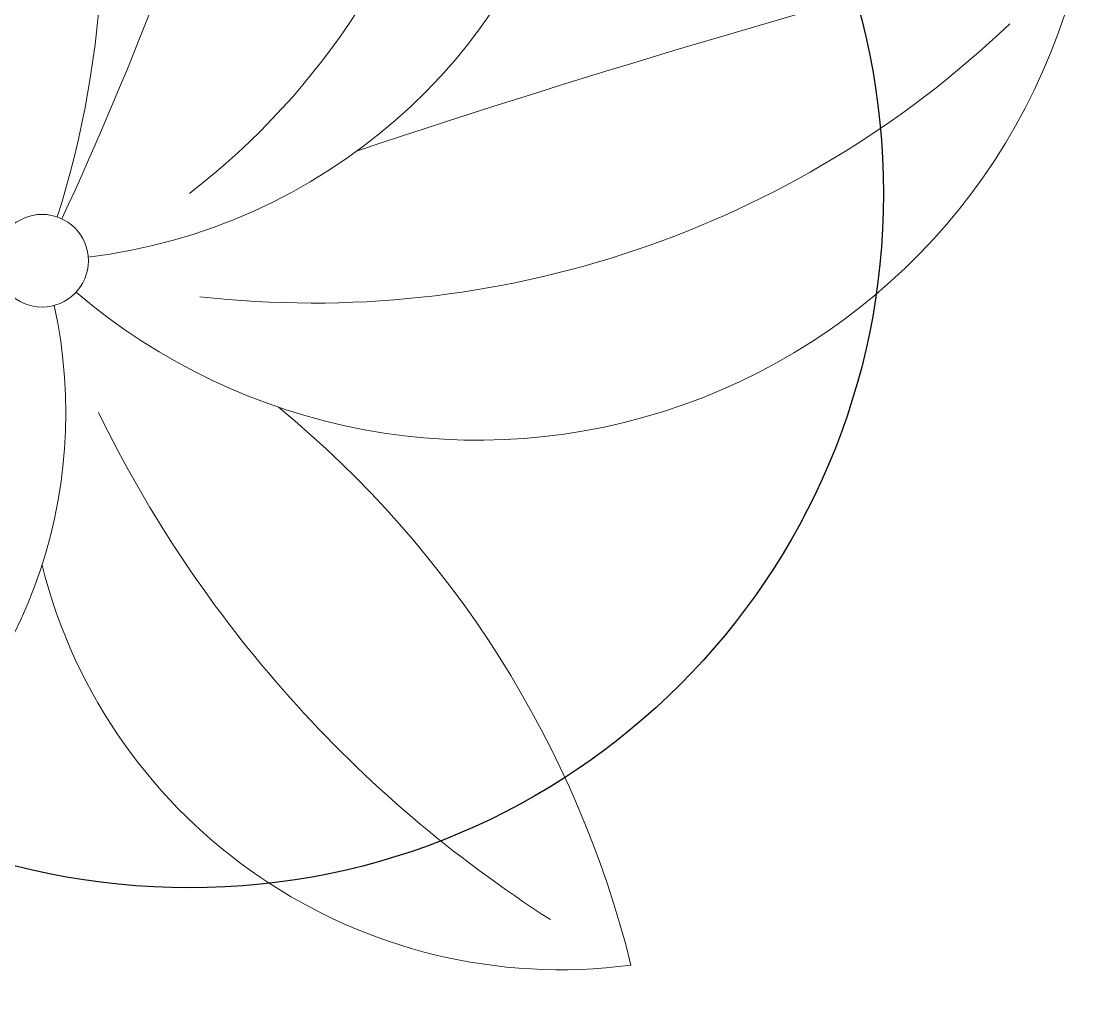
# Model space of a CAD drawing. Header units: millimetres. Extents: x 3429 to 24139, y -631 to 9878.
# Drawn here: x 8030.01 to 8071.38, y 3997.57 to 4035.65 of the extents above; entities that cross this region are included whole.
import ezdxf

# ---------------------------------------------------------------- set-up
doc = ezdxf.new("R2010")
doc.units = ezdxf.units.MM
doc.layers.add('MASA', color=31, linetype='Continuous')
doc.layers.add('YAZI', color=150, linetype='Continuous', lineweight=9)

# ---------------------------------------------------------------- blocks, each defined once
blk = doc.blocks.new('A$C6CDC7A2A')
at = {"layer": 'YAZI', "color": 98}
blk.add_circle((0, 0), 2, dxfattribs=at)
for centre, radius, start, end in [((19.649, 13.154), 23.122, 97.7536, 181.1716), ((-28.835, 35.036), 45.377, 324.6815, 1.2986), ((53.879, -3.119), 54.202, 137.8585, 169.2703), ((-21.505, 0.933), 21.525, 2.84, 134.205), ((23.145, -13.321), 26.705, 25.8804, 145.7861), ((22.315, -37.182), 43.58, 61.6011, 111.7383), ((5.582, -24.031), 24.671, 321.4888, 98.4297), ((-5.104, -30.369), 31.618, 350.5216, 67.6685), ((40.827, 487.81), 489.515, 266.90588, 270.74269), ((-33.032, -23.846), 40.74, 331.294, 33.013), ((-117.242, -101.624), 155.156, 23.64617, 40.17983)]:
    blk.add_arc(centre, radius, start, end, dxfattribs=at)
blk = doc.blocks.new('RK-BİTKİLER')
at = {"layer": 'MASA', "linetype": 'Continuous'}
blk.add_circle((2654.525, 4282.274), 27, dxfattribs=at)
at = {"xscale": -0.9000000000000001, "yscale": 0.9000000000000001, "zscale": 0.9000000000000001, "rotation": 195.2859970690405}
blk.add_blockref('A$C6CDC7A2A', (2648.794, 4279.66), dxfattribs=at)

msp = doc.modelspace()

# ---------------------------------------------------------------- block references
msp.add_blockref('RK-BİTKİLER', (5382.028, -253.321))

doc.saveas('drawing.dxf')
